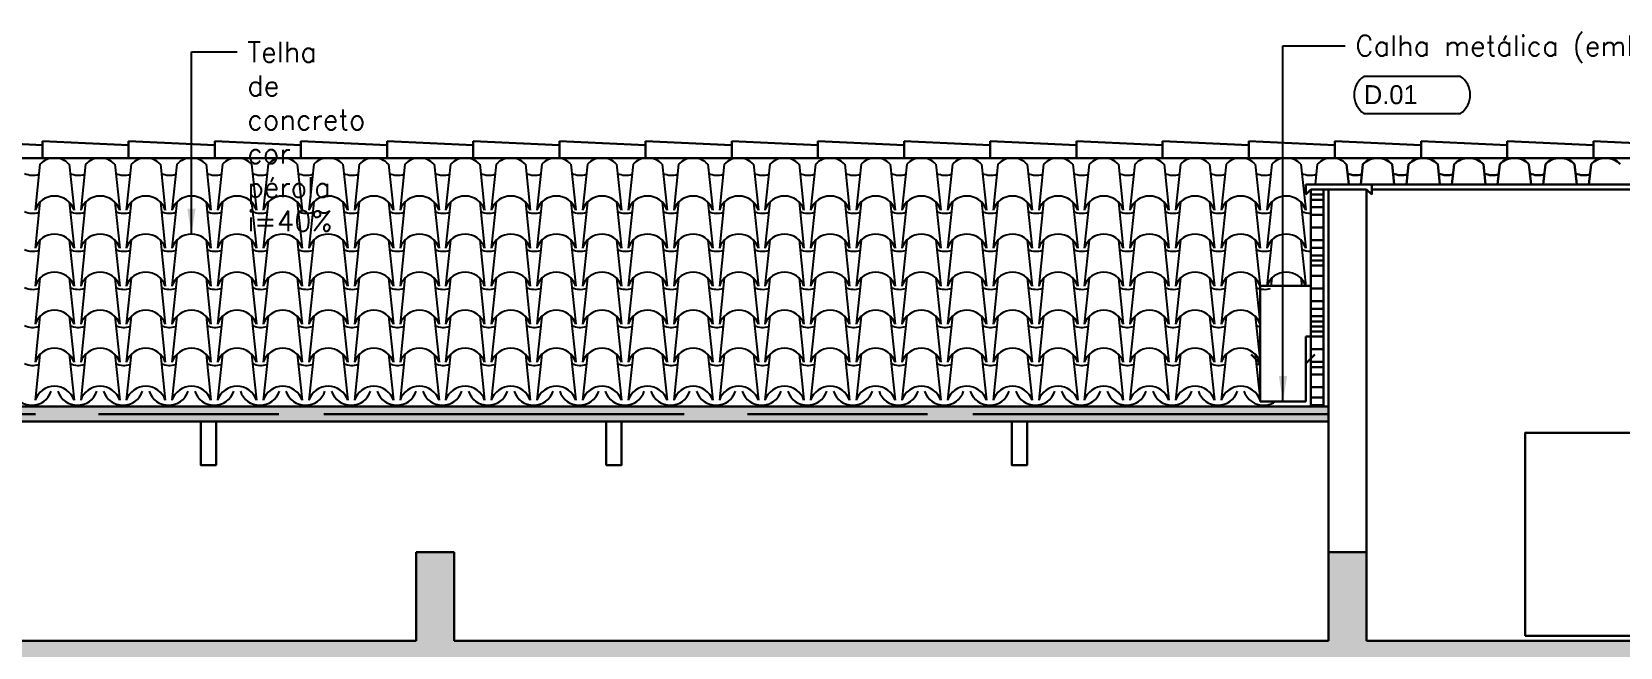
# Model space of a CAD drawing. Header units: millimetres. Extents: x -4228 to 27092, y -6721 to 984.
# Drawn here: x 24036 to 24663, y -933 to -690 of the extents above; entities that cross this region are included whole.
import ezdxf

# ---------------------------------------------------------------- set-up
doc = ezdxf.new("R2010")
doc.units = ezdxf.units.MM
doc.header["$LTSCALE"] = 50
for name, color, linetype in [('borda100', 3, 'Continuous'), ('estruturametalica', 2, 'Continuous'), ('HACHURA', 2, 'Continuous'), ('hatch', 2, 'Continuous'), ('madeiramento', 2, 'Continuous'), ('PAREDES', 6, 'Continuous'), ('PAREDES3', 2, 'Continuous'), ('pedras', 2, 'Continuous'), ('PENA24', 24, 'Continuous'), ('PENA_01', 3, 'Continuous'), ('QLEADER', 7, 'Continuous'), ('telhas', 3, 'Continuous'), ('textocod_100', 7, 'Continuous')]:
    doc.layers.add(name, color=color, linetype=linetype)
doc.styles.add('CODIGO', font='bgothl.ttf')
doc.styles.add('ROMANS', font='romans.shx')
doc.dimstyles.new('LEADER_50', dxfattribs={"dimscale": 0, "dimtxt": 8, "dimasz": 10, "dimexe": 10, "dimexo": 5, "dimgap": 4, "dimtad": 0, "dimdec": 0, "dimzin": 1, "dimdsep": 46, "dimtxsty": 'ROMANS', "dimcen": 10, "dimdle": 10, "dimclrd": 9, "dimclre": 9, "dimclrt": 7, "dimaunit": 1, "dimadec": 0, "dimazin": 0, "dimtm": 1e-09, "dimtfac": 1, "dimtdec": 0, "dimtmove": 2, "dimatfit": 3, "dimfxl": 1, "dimtolj": 1, "dimtzin": 0, "dimarcsym": 0})

msp = doc.modelspace()

# ---------------------------------------------------------------- hatches: boundary and pattern name
at = {"layer": 'HACHURA', "linetype": 'Continuous', "lineweight": 30}
h = msp.add_hatch(dxfattribs=at)
h.set_pattern_fill('AR-CONC', color=256, scale=0.2, style=0)
h.set_pattern_definition([(50, (26561.214, 204.87), (36.43693, -3.18782), [3.81, -41.91]), (355, (26561.214, 204.87), (-7.04857, 38.21133), [3.048, -33.528]), (100.451, (26564.25, 204.603), (29.3885, 35.02334), [3.238, -35.618]), (46.1842, (26561.214, 215.03), (54.2158, -8.40847), [5.715, -62.865]), (96.6356, (26565.73, 214.33), (47.48085, 49.4851), [4.857, -53.427]), (351.184, (26561.214, 215.03), (47.4809, 49.485), [4.572, -50.292]), (21, (26566.294, 212.49), (30.32298, -20.4531), [3.81, -41.91]), (326, (26566.294, 212.49), (12.3604, 36.8376), [3.048, -33.528]), (71.4514, (26568.82, 210.785), (42.6833, 16.38457), [3.238, -35.618]), (37.5, (26561.214, 204.869), (0.61772, 16.911008), [0, -33.1216, 0, -34.036, 0, -33.655]), (7.5, (26561.214, 204.869), (13.36393, 20.036115), [0, -19.4056, 0, -32.3596, 0, -12.827]), (327.5, (26549.886, 204.869), (27.11812, -1.14575), [0, -12.7, 0, -39.624, 0, -52.578]), (317.5, (26544.806, 204.87), (29.62584, 5.0853), [0, -16.51, 0, -26.3144, 0, -37.338])])
h.paths.add_polyline_path([(25342.52, -930.24), (24562.52, -930.24), (24562.52, -895.24), (24547.52, -895.24), (24547.52, -930.24), (24202.52, -930.24), (24202.52, -895.24), (24187.52, -895.24), (24187.52, -930.24), (23842.52, -930.24), (23842.52, -895.24), (23827.52, -895.24), (23827.52, -930.24), (22757.52, -930.24), (22757.52, -925.24), (22742.52, -925.24), (22742.52, -945.24), (22847.52, -945.24), (22847.52, -995.24), (22862.52, -995.24), (22862.52, -945.24), (23402.52, -945.24), (23402.52, -995.24), (23417.52, -995.24), (23417.52, -945.24), (24727.52, -945.24), (24907.52, -945.24), (24907.52, -970.24), (24922.52, -970.24), (24922.52, -945.24), (25027.52, -945.24), (25327.52, -945.24), (25327.52, -966.06), (25327.52, -970.24), (25342.52, -970.24)])
at = {"layer": 'hatch', "linetype": 'Continuous', "lineweight": 30}
h = msp.add_hatch(dxfattribs=at)
h.set_pattern_fill('AR-SAND', color=256, scale=0.3, style=0)
h.set_pattern_definition([(37.5, (28231.535, -1153.837), (-0.48001, 14.682397), [0, -11.5824, 0, -12.954, 0, -12.3825]), (7.5, (28231.535, -1153.837), (13.4857, 21.50475), [0, -6.2484, 0, -10.4394, 0, -4.0005]), (327.5, (28222.162, -1153.837), (23.72977, 0.043116), [0, -3.81, 0, -13.716, 0, -17.907]), (317.5, (28222.162, -1153.837), (22.90669, 6.68788), [0, -1.905, 0, -8.9916, 0, -10.287])])
h.paths.add_polyline_path([(24547.52, -843.7), (24547.52, -837.81), (23302.52, -837.81), (23302.52, -843.7), (23308.52, -843.7)])
h = msp.add_hatch(dxfattribs=at)
h.set_pattern_fill('AR-RROOF', color=3, scale=0.7, style=0)
h.set_pattern_definition([(0, (28231.535, -1153.837), (39.116, 17.78), [266.7, -35.56, 88.9, -17.78]), (0, (28255.182, -1144.947), (-17.78, 23.6474), [53.34, -5.8674, 106.68, -13.335]), (0, (28240.425, -1138.724), (92.456, 11.9126), [142.24, -24.892, 71.12, -17.78])])
h.paths.add_polyline_path([(24547.52, -837.81), (23302.52, -837.81), (23302.52, -843.7), (23308.52, -843.7), (24547.52, -843.7)])

# ---------------------------------------------------------------- linework, layer by layer
at = {"layer": 'borda100', "color": 9, "linetype": 'Continuous'}
msp.add_lwpolyline([(24599.58, -722.21, 0.525115), (24599.58, -707.6), (24561.4, -707.6, 0.525115), (24561.4, -722.21)], format="xyb", close=True, dxfattribs=at)
at = {"layer": 'estruturametalica', "linetype": 'Continuous', "lineweight": 30}
for p, q in [((24520.52, -790.24), (24520.52, -820.81)), ((24520.52, -790.24), (24540.52, -790.24)), ((24538.52, -810.24), (24540.52, -810.24)), ((24538.52, -820.81), (24538.52, -810.24))]:
    msp.add_line(p, q, dxfattribs=at)
at = {"layer": 'estruturametalica', "color": 4, "linetype": 'Continuous', "lineweight": 30}
for p, q in [((24520.52, -820.81), (24516.99, -817.27)), ((24520.52, -820.81), (24520.52, -835.81)), ((24538.52, -820.81), (24542.06, -817.27)), ((24538.52, -820.81), (24538.52, -835.81)), ((24520.52, -835.81), (24538.52, -835.81))]:
    msp.add_line(p, q, dxfattribs=at)
at = {"layer": 'madeiramento', "linetype": 'Continuous', "lineweight": 30}
for p, q in [((23302.52, -837.81), (24547.52, -837.81)), ((23302.52, -843.7), (24547.52, -843.7))]:
    msp.add_line(p, q, dxfattribs=at)
at = {"layer": 'madeiramento', "color": 4, "linetype": 'Continuous', "lineweight": 30}
for points in [[(24102.52, -843.7), (24108.52, -843.7), (24108.52, -860.93), (24102.52, -860.93)], [(24262.52, -843.7), (24268.52, -843.7), (24268.52, -860.93), (24262.52, -860.93)], [(24422.52, -843.7), (24428.52, -843.7), (24428.52, -860.93), (24422.52, -860.93)]]:
    msp.add_lwpolyline(points, close=True, dxfattribs=at)
at = {"layer": 'PAREDES', "linetype": 'Continuous', "lineweight": 30}
for p, q in [((24547.52, -752.24), (24547.52, -930.24)), ((24547.52, -752.24), (24562.52, -752.24)), ((24562.52, -752.24), (24562.52, -930.24)), ((24187.52, -895.24), (24187.52, -930.24)), ((24187.52, -895.24), (24202.52, -895.24)), ((24202.52, -895.24), (24202.52, -930.24)), ((24547.52, -895.24), (24562.52, -895.24)), ((23842.52, -930.24), (24187.52, -930.24)), ((24202.52, -930.24), (24547.52, -930.24)), ((24562.52, -930.24), (25342.52, -930.24))]:
    msp.add_line(p, q, dxfattribs=at)
at = {"layer": 'PAREDES3', "linetype": 'Continuous', "lineweight": 30}
for p, q in [((24538.52, -750.24), (24564.52, -750.24)), ((24538.52, -750.24), (24538.52, -754.24)), ((24564.52, -750.24), (24564.52, -754.24)), ((24538.52, -754.24), (24540.52, -752.24)), ((24540.52, -752.24), (24540.52, -837.81)), ((24545.52, -752.24), (24540.52, -752.24)), ((24540.52, -752.24), (24545.52, -752.24)), ((24540.52, -752.24), (24547.52, -752.24)), ((24545.52, -752.24), (24545.52, -837.81)), ((24564.52, -754.24), (24562.52, -752.24)), ((24564.52, -752.24), (25308.02, -752.24))]:
    msp.add_line(p, q, dxfattribs=at)
at = {"layer": 'PAREDES3', "color": 3, "linetype": 'Continuous', "lineweight": 30}
msp.add_line((24564.52, -750.24), (25308.02, -750.24), dxfattribs=at)
at = {"layer": 'pedras', "color": 55, "linetype": 'Continuous', "lineweight": 30}
for p, q in [((24540.52, -752.24), (24545.52, -752.24)), ((24540.52, -754.24), (24545.52, -754.24)), ((24540.52, -756.24), (24545.52, -756.24)), ((24540.52, -759.24), (24545.52, -759.24)), ((24540.52, -762.24), (24545.52, -762.24)), ((24540.52, -767.24), (24545.52, -767.24)), ((24540.52, -772.24), (24545.52, -772.24)), ((24540.52, -775.24), (24545.52, -775.24)), ((24540.52, -778.24), (24545.52, -778.24)), ((24540.52, -780.24), (24545.52, -780.24)), ((24540.52, -782.24), (24545.52, -782.24)), ((24540.52, -786.24), (24545.52, -786.24)), ((24540.52, -791.24), (24545.52, -791.24)), ((24540.52, -796.24), (24545.52, -796.24)), ((24540.52, -799.24), (24545.52, -799.24)), ((24540.52, -802.24), (24545.52, -802.24)), ((24540.52, -804.24), (24545.52, -804.24)), ((24540.52, -806.24), (24545.52, -806.24)), ((24540.52, -808.24), (24545.52, -808.24)), ((24540.52, -810.24), (24545.52, -810.24)), ((24540.52, -815.24), (24545.52, -815.24)), ((24540.52, -820.24), (24545.52, -820.24)), ((24540.52, -822.24), (24545.52, -822.24)), ((24540.52, -825.24), (24545.52, -825.24)), ((24540.52, -830.24), (24545.52, -830.24)), ((24540.52, -834.24), (24545.52, -834.24)), ((24540.52, -837.24), (24545.52, -837.24))]:
    msp.add_line(p, q, dxfattribs=at)
at = {"layer": 'PENA24', "color": 3}
for p, q in [((24039.06, -742.2), (24037.12, -760.31)), ((24050.58, -742.2), (24052.52, -760.31)), ((24057.06, -742.2), (24055.12, -760.31)), ((24068.58, -742.2), (24070.52, -760.31)), ((24075.06, -742.2), (24073.12, -760.31)), ((24086.58, -742.2), (24088.52, -760.31)), ((24093.06, -742.2), (24091.12, -760.31)), ((24104.58, -742.2), (24106.52, -760.31)), ((24111.06, -742.2), (24109.12, -760.31)), ((24122.58, -742.2), (24124.52, -760.31)), ((24129.06, -742.2), (24127.12, -760.31)), ((24140.58, -742.2), (24142.52, -760.31)), ((24147.06, -742.2), (24145.12, -760.31)), ((24158.58, -742.2), (24160.52, -760.31)), ((24165.06, -742.2), (24163.12, -760.31)), ((24176.58, -742.2), (24178.52, -760.31)), ((24183.06, -742.2), (24181.12, -760.31)), ((24194.58, -742.2), (24196.52, -760.31)), ((24201.06, -742.2), (24199.12, -760.31)), ((24212.58, -742.2), (24214.52, -760.31)), ((24219.06, -742.2), (24217.12, -760.31)), ((24230.58, -742.2), (24232.52, -760.31)), ((24237.06, -742.2), (24235.12, -760.31)), ((24248.58, -742.2), (24250.52, -760.31)), ((24255.06, -742.2), (24253.12, -760.31)), ((24266.58, -742.2), (24268.52, -760.31)), ((24273.06, -742.2), (24271.12, -760.31)), ((24284.58, -742.2), (24286.52, -760.31)), ((24291.06, -742.2), (24289.12, -760.31)), ((24302.58, -742.2), (24304.52, -760.31)), ((24309.06, -742.2), (24307.12, -760.31)), ((24320.58, -742.2), (24322.52, -760.31)), ((24327.06, -742.2), (24325.12, -760.31)), ((24338.58, -742.2), (24340.52, -760.31)), ((24345.06, -742.2), (24343.12, -760.31)), ((24356.58, -742.2), (24358.52, -760.31)), ((24363.06, -742.2), (24361.12, -760.31)), ((24374.58, -742.2), (24376.52, -760.31)), ((24381.06, -742.2), (24379.12, -760.31)), ((24392.58, -742.2), (24394.52, -760.31)), ((24399.06, -742.2), (24397.12, -760.31)), ((24410.58, -742.2), (24412.52, -760.31)), ((24417.06, -742.2), (24415.12, -760.31)), ((24428.58, -742.2), (24430.52, -760.31)), ((24435.06, -742.2), (24433.12, -760.31)), ((24446.58, -742.2), (24448.52, -760.31)), ((24453.06, -742.2), (24451.12, -760.31)), ((24464.58, -742.2), (24466.52, -760.31)), ((24471.06, -742.2), (24469.12, -760.31)), ((24482.58, -742.2), (24484.52, -760.31)), ((24489.06, -742.2), (24487.12, -760.31)), ((24500.58, -742.2), (24502.52, -760.31)), ((24507.06, -742.2), (24505.12, -760.31)), ((24518.58, -742.2), (24520.52, -760.31)), ((24525.06, -742.2), (24523.12, -760.31)), ((24536.58, -742.2), (24538.52, -760.31)), ((24543.06, -742.2), (24542.2, -750.24)), ((24039.06, -757.2), (24037.12, -775.31)), ((24050.58, -757.2), (24052.52, -775.31)), ((24057.06, -757.2), (24055.12, -775.31)), ((24068.58, -757.2), (24070.52, -775.31)), ((24075.06, -757.2), (24073.12, -775.31)), ((24086.58, -757.2), (24088.52, -775.31)), ((24093.06, -757.2), (24091.12, -775.31)), ((24104.58, -757.2), (24106.52, -775.31)), ((24111.06, -757.2), (24109.12, -775.31)), ((24122.58, -757.2), (24124.52, -775.31)), ((24129.06, -757.2), (24127.12, -775.31)), ((24140.58, -757.2), (24142.52, -775.31)), ((24147.06, -757.2), (24145.12, -775.31)), ((24158.58, -757.2), (24160.52, -775.31)), ((24165.06, -757.2), (24163.12, -775.31)), ((24176.58, -757.2), (24178.52, -775.31)), ((24183.06, -757.2), (24181.12, -775.31)), ((24194.58, -757.2), (24196.52, -775.31)), ((24201.06, -757.2), (24199.12, -775.31)), ((24212.58, -757.2), (24214.52, -775.31)), ((24219.06, -757.2), (24217.12, -775.31)), ((24230.58, -757.2), (24232.52, -775.31)), ((24237.06, -757.2), (24235.12, -775.31)), ((24248.58, -757.2), (24250.52, -775.31)), ((24255.06, -757.2), (24253.12, -775.31)), ((24266.58, -757.2), (24268.52, -775.31)), ((24273.06, -757.2), (24271.12, -775.31)), ((24284.58, -757.2), (24286.52, -775.31)), ((24291.06, -757.2), (24289.12, -775.31)), ((24302.58, -757.2), (24304.52, -775.31)), ((24309.06, -757.2), (24307.12, -775.31)), ((24320.58, -757.2), (24322.52, -775.31)), ((24327.06, -757.2), (24325.12, -775.31)), ((24338.58, -757.2), (24340.52, -775.31)), ((24345.06, -757.2), (24343.12, -775.31)), ((24356.58, -757.2), (24358.52, -775.31)), ((24363.06, -757.2), (24361.12, -775.31)), ((24374.58, -757.2), (24376.52, -775.31)), ((24381.06, -757.2), (24379.12, -775.31)), ((24392.58, -757.2), (24394.52, -775.31)), ((24399.06, -757.2), (24397.12, -775.31)), ((24410.58, -757.2), (24412.52, -775.31)), ((24417.06, -757.2), (24415.12, -775.31)), ((24428.58, -757.2), (24430.52, -775.31)), ((24435.06, -757.2), (24433.12, -775.31)), ((24446.58, -757.2), (24448.52, -775.31)), ((24453.06, -757.2), (24451.12, -775.31)), ((24464.58, -757.2), (24466.52, -775.31)), ((24471.06, -757.2), (24469.12, -775.31)), ((24482.58, -757.2), (24484.52, -775.31)), ((24489.06, -757.2), (24487.12, -775.31)), ((24500.58, -757.2), (24502.52, -775.31)), ((24507.06, -757.2), (24505.12, -775.31)), ((24518.58, -757.2), (24520.52, -775.31)), ((24525.06, -757.2), (24523.12, -775.31)), ((24536.58, -757.2), (24538.52, -775.31)), ((24039.06, -772.2), (24037.12, -790.31)), ((24050.58, -772.2), (24052.52, -790.31)), ((24057.06, -772.2), (24055.12, -790.31)), ((24068.58, -772.2), (24070.52, -790.31)), ((24075.06, -772.2), (24073.12, -790.31)), ((24086.58, -772.2), (24088.52, -790.31)), ((24093.06, -772.2), (24091.12, -790.31)), ((24104.58, -772.2), (24106.52, -790.31)), ((24111.06, -772.2), (24109.12, -790.31)), ((24122.58, -772.2), (24124.52, -790.31)), ((24129.06, -772.2), (24127.12, -790.31)), ((24140.58, -772.2), (24142.52, -790.31)), ((24147.06, -772.2), (24145.12, -790.31)), ((24158.58, -772.2), (24160.52, -790.31)), ((24165.06, -772.2), (24163.12, -790.31)), ((24176.58, -772.2), (24178.52, -790.31)), ((24183.06, -772.2), (24181.12, -790.31)), ((24194.58, -772.2), (24196.52, -790.31)), ((24201.06, -772.2), (24199.12, -790.31)), ((24212.58, -772.2), (24214.52, -790.31)), ((24219.06, -772.2), (24217.12, -790.31)), ((24230.58, -772.2), (24232.52, -790.31)), ((24237.06, -772.2), (24235.12, -790.31)), ((24248.58, -772.2), (24250.52, -790.31)), ((24255.06, -772.2), (24253.12, -790.31)), ((24266.58, -772.2), (24268.52, -790.31)), ((24273.06, -772.2), (24271.12, -790.31)), ((24284.58, -772.2), (24286.52, -790.31)), ((24291.06, -772.2), (24289.12, -790.31)), ((24302.58, -772.2), (24304.52, -790.31)), ((24309.06, -772.2), (24307.12, -790.31)), ((24320.58, -772.2), (24322.52, -790.31)), ((24327.06, -772.2), (24325.12, -790.31)), ((24338.58, -772.2), (24340.52, -790.31)), ((24345.06, -772.2), (24343.12, -790.31)), ((24356.58, -772.2), (24358.52, -790.31)), ((24363.06, -772.2), (24361.12, -790.31)), ((24374.58, -772.2), (24376.52, -790.31)), ((24381.06, -772.2), (24379.12, -790.31)), ((24392.58, -772.2), (24394.52, -790.31)), ((24399.06, -772.2), (24397.12, -790.31)), ((24410.58, -772.2), (24412.52, -790.31)), ((24417.06, -772.2), (24415.12, -790.31)), ((24428.58, -772.2), (24430.52, -790.31)), ((24435.06, -772.2), (24433.12, -790.31)), ((24446.58, -772.2), (24448.52, -790.31)), ((24453.06, -772.2), (24451.12, -790.31)), ((24464.58, -772.2), (24466.52, -790.31)), ((24471.06, -772.2), (24469.12, -790.31)), ((24482.58, -772.2), (24484.52, -790.31)), ((24489.06, -772.2), (24487.12, -790.31)), ((24500.58, -772.2), (24502.52, -790.31)), ((24507.06, -772.2), (24505.12, -790.31)), ((24518.58, -772.2), (24520.52, -790.31)), ((24525.06, -772.2), (24523.12, -790.31)), ((24536.58, -772.2), (24538.52, -790.31)), ((24039.06, -787.2), (24037.12, -805.31)), ((24050.58, -787.2), (24052.52, -805.31)), ((24057.06, -787.2), (24055.12, -805.31)), ((24068.58, -787.2), (24070.52, -805.31)), ((24075.06, -787.2), (24073.12, -805.31)), ((24086.58, -787.2), (24088.52, -805.31)), ((24093.06, -787.2), (24091.12, -805.31)), ((24104.58, -787.2), (24106.52, -805.31)), ((24111.06, -787.2), (24109.12, -805.31)), ((24122.58, -787.2), (24124.52, -805.31)), ((24129.06, -787.2), (24127.12, -805.31)), ((24140.58, -787.2), (24142.52, -805.31)), ((24147.06, -787.2), (24145.12, -805.31)), ((24158.58, -787.2), (24160.52, -805.31)), ((24165.06, -787.2), (24163.12, -805.31)), ((24176.58, -787.2), (24178.52, -805.31)), ((24183.06, -787.2), (24181.12, -805.31)), ((24194.58, -787.2), (24196.52, -805.31)), ((24201.06, -787.2), (24199.12, -805.31)), ((24212.58, -787.2), (24214.52, -805.31)), ((24219.06, -787.2), (24217.12, -805.31)), ((24230.58, -787.2), (24232.52, -805.31)), ((24237.06, -787.2), (24235.12, -805.31)), ((24248.58, -787.2), (24250.52, -805.31)), ((24255.06, -787.2), (24253.12, -805.31)), ((24266.58, -787.2), (24268.52, -805.31)), ((24273.06, -787.2), (24271.12, -805.31)), ((24284.58, -787.2), (24286.52, -805.31)), ((24291.06, -787.2), (24289.12, -805.31)), ((24302.58, -787.2), (24304.52, -805.31)), ((24309.06, -787.2), (24307.12, -805.31)), ((24320.58, -787.2), (24322.52, -805.31)), ((24327.06, -787.2), (24325.12, -805.31)), ((24338.58, -787.2), (24340.52, -805.31)), ((24345.06, -787.2), (24343.12, -805.31)), ((24356.58, -787.2), (24358.52, -805.31)), ((24363.06, -787.2), (24361.12, -805.31)), ((24374.58, -787.2), (24376.52, -805.31)), ((24381.06, -787.2), (24379.12, -805.31)), ((24392.58, -787.2), (24394.52, -805.31)), ((24399.06, -787.2), (24397.12, -805.31)), ((24410.58, -787.2), (24412.52, -805.31)), ((24417.06, -787.2), (24415.12, -805.31)), ((24428.58, -787.2), (24430.52, -805.31)), ((24435.06, -787.2), (24433.12, -805.31)), ((24446.58, -787.2), (24448.52, -805.31)), ((24453.06, -787.2), (24451.12, -805.31)), ((24464.58, -787.2), (24466.52, -805.31)), ((24471.06, -787.2), (24469.12, -805.31)), ((24482.58, -787.2), (24484.52, -805.31)), ((24489.06, -787.2), (24487.12, -805.31)), ((24500.58, -787.2), (24502.52, -805.31)), ((24507.06, -787.2), (24505.12, -805.31)), ((24518.58, -787.2), (24520.52, -805.31)), ((24525.06, -787.2), (24524.73, -790.24)), ((24536.58, -787.2), (24536.91, -790.24)), ((24039.06, -802.2), (24037.12, -820.31)), ((24050.58, -802.2), (24052.52, -820.31)), ((24057.06, -802.2), (24055.12, -820.31)), ((24068.58, -802.2), (24070.52, -820.31)), ((24075.06, -802.2), (24073.12, -820.31)), ((24086.58, -802.2), (24088.52, -820.31)), ((24093.06, -802.2), (24091.12, -820.31)), ((24104.58, -802.2), (24106.52, -820.31)), ((24111.06, -802.2), (24109.12, -820.31)), ((24122.58, -802.2), (24124.52, -820.31)), ((24129.06, -802.2), (24127.12, -820.31)), ((24140.58, -802.2), (24142.52, -820.31)), ((24147.06, -802.2), (24145.12, -820.31)), ((24158.58, -802.2), (24160.52, -820.31)), ((24165.06, -802.2), (24163.12, -820.31)), ((24176.58, -802.2), (24178.52, -820.31)), ((24183.06, -802.2), (24181.12, -820.31)), ((24194.58, -802.2), (24196.52, -820.31)), ((24201.06, -802.2), (24199.12, -820.31)), ((24212.58, -802.2), (24214.52, -820.31)), ((24219.06, -802.2), (24217.12, -820.31)), ((24230.58, -802.2), (24232.52, -820.31)), ((24237.06, -802.2), (24235.12, -820.31)), ((24248.58, -802.2), (24250.52, -820.31)), ((24255.06, -802.2), (24253.12, -820.31)), ((24266.58, -802.2), (24268.52, -820.31)), ((24273.06, -802.2), (24271.12, -820.31)), ((24284.58, -802.2), (24286.52, -820.31)), ((24291.06, -802.2), (24289.12, -820.31)), ((24302.58, -802.2), (24304.52, -820.31)), ((24309.06, -802.2), (24307.12, -820.31)), ((24320.58, -802.2), (24322.52, -820.31)), ((24327.06, -802.2), (24325.12, -820.31)), ((24338.58, -802.2), (24340.52, -820.31)), ((24345.06, -802.2), (24343.12, -820.31)), ((24356.58, -802.2), (24358.52, -820.31)), ((24363.06, -802.2), (24361.12, -820.31)), ((24374.58, -802.2), (24376.52, -820.31)), ((24381.06, -802.2), (24379.12, -820.31)), ((24392.58, -802.2), (24394.52, -820.31)), ((24399.06, -802.2), (24397.12, -820.31)), ((24410.58, -802.2), (24412.52, -820.31)), ((24417.06, -802.2), (24415.12, -820.31)), ((24428.58, -802.2), (24430.52, -820.31)), ((24435.06, -802.2), (24433.12, -820.31)), ((24446.58, -802.2), (24448.52, -820.31)), ((24453.06, -802.2), (24451.12, -820.31)), ((24464.58, -802.2), (24466.52, -820.31)), ((24471.06, -802.2), (24469.12, -820.31)), ((24482.58, -802.2), (24484.52, -820.31)), ((24489.06, -802.2), (24487.12, -820.31)), ((24500.58, -802.2), (24502.52, -820.31)), ((24507.06, -802.2), (24505.12, -820.31)), ((24518.58, -802.2), (24520.52, -820.31)), ((24039.06, -817.2), (24037.12, -835.31)), ((24050.58, -817.2), (24052.52, -835.31)), ((24057.06, -817.2), (24055.12, -835.31)), ((24068.58, -817.2), (24070.52, -835.31)), ((24075.06, -817.2), (24073.12, -835.31)), ((24086.58, -817.2), (24088.52, -835.31)), ((24093.06, -817.2), (24091.12, -835.31)), ((24104.58, -817.2), (24106.52, -835.31)), ((24111.06, -817.2), (24109.12, -835.31)), ((24122.58, -817.2), (24124.52, -835.31)), ((24129.06, -817.2), (24127.12, -835.31)), ((24140.58, -817.2), (24142.52, -835.31)), ((24147.06, -817.2), (24145.12, -835.31)), ((24158.58, -817.2), (24160.52, -835.31)), ((24165.06, -817.2), (24163.12, -835.31)), ((24176.58, -817.2), (24178.52, -835.31)), ((24183.06, -817.2), (24181.12, -835.31)), ((24194.58, -817.2), (24196.52, -835.31)), ((24201.06, -817.2), (24199.12, -835.31)), ((24212.58, -817.2), (24214.52, -835.31)), ((24219.06, -817.2), (24217.12, -835.31)), ((24230.58, -817.2), (24232.52, -835.31)), ((24237.06, -817.2), (24235.12, -835.31)), ((24248.58, -817.2), (24250.52, -835.31)), ((24255.06, -817.2), (24253.12, -835.31)), ((24266.58, -817.2), (24268.52, -835.31)), ((24273.06, -817.2), (24271.12, -835.31)), ((24284.58, -817.2), (24286.52, -835.31)), ((24291.06, -817.2), (24289.12, -835.31)), ((24302.58, -817.2), (24304.52, -835.31)), ((24309.06, -817.2), (24307.12, -835.31)), ((24320.58, -817.2), (24322.52, -835.31)), ((24327.06, -817.2), (24325.12, -835.31)), ((24338.58, -817.2), (24340.52, -835.31)), ((24345.06, -817.2), (24343.12, -835.31)), ((24356.58, -817.2), (24358.52, -835.31)), ((24363.06, -817.2), (24361.12, -835.31)), ((24374.58, -817.2), (24376.52, -835.31)), ((24381.06, -817.2), (24379.12, -835.31)), ((24392.58, -817.2), (24394.52, -835.31)), ((24399.06, -817.2), (24397.12, -835.31)), ((24410.58, -817.2), (24412.52, -835.31)), ((24417.06, -817.2), (24415.12, -835.31)), ((24428.58, -817.2), (24430.52, -835.31)), ((24435.06, -817.2), (24433.12, -835.31)), ((24446.58, -817.2), (24448.52, -835.31)), ((24453.06, -817.2), (24451.12, -835.31)), ((24464.58, -817.2), (24466.52, -835.31)), ((24471.06, -817.2), (24469.12, -835.31)), ((24482.58, -817.2), (24484.52, -835.31)), ((24489.06, -817.2), (24487.12, -835.31)), ((24500.58, -817.2), (24502.52, -835.31)), ((24507.06, -817.2), (24505.12, -835.31)), ((24518.58, -817.2), (24520.52, -835.31))]:
    msp.add_line(p, q, dxfattribs=at)
at = {"layer": 'PENA24', "color": 3, "lineweight": 30}
for p, q in [((24554.58, -742.2), (24555.44, -750.24)), ((24561.06, -742.2), (24560.2, -750.24)), ((24572.59, -742.2), (24573.45, -750.24)), ((24579.06, -742.2), (24578.2, -750.24)), ((24590.59, -742.2), (24591.44, -750.24)), ((24597.06, -742.2), (24596.2, -750.24)), ((24608.58, -742.2), (24609.44, -750.24)), ((24615.06, -742.2), (24614.2, -750.24)), ((24626.58, -742.2), (24627.44, -750.24)), ((24633.06, -742.2), (24632.2, -750.24)), ((24644.58, -742.2), (24645.44, -750.24)), ((24651.06, -742.2), (24650.2, -750.24))]:
    msp.add_line(p, q, dxfattribs=at)
at = {"layer": 'PENA24', "color": 3}
for centre, radius, start, end in [((24044.82, -747.95), 8.14, 44.93278, 135.06722), ((24062.82, -747.95), 8.14, 44.93278, 135.06722), ((24080.82, -747.95), 8.14, 44.93278, 135.06722), ((24098.82, -747.95), 8.14, 44.93278, 135.06722), ((24116.82, -747.95), 8.14, 44.93278, 135.06722), ((24134.82, -747.95), 8.14, 44.93278, 135.06722), ((24152.82, -747.95), 8.14, 44.93278, 135.06722), ((24170.82, -747.95), 8.14, 44.93278, 135.06722), ((24188.82, -747.95), 8.14, 44.93278, 135.06722), ((24206.82, -747.95), 8.14, 44.93278, 135.06722), ((24224.82, -747.95), 8.14, 44.93278, 135.06722), ((24242.82, -747.95), 8.14, 44.93278, 135.06722), ((24260.82, -747.95), 8.14, 44.93278, 135.06722), ((24278.82, -747.95), 8.14, 44.93278, 135.06722), ((24296.82, -747.95), 8.14, 44.93278, 135.06722), ((24314.82, -747.95), 8.14, 44.93278, 135.06722), ((24332.82, -747.95), 8.14, 44.93278, 135.06722), ((24350.82, -747.95), 8.14, 44.93278, 135.06722), ((24368.82, -747.95), 8.14, 44.93278, 135.06722), ((24386.82, -747.95), 8.14, 44.93278, 135.06722), ((24404.82, -747.95), 8.14, 44.93278, 135.06722), ((24422.82, -747.95), 8.14, 44.93278, 135.06722), ((24440.82, -747.95), 8.14, 44.93278, 135.06722), ((24458.82, -747.95), 8.14, 44.93278, 135.06722), ((24476.82, -747.95), 8.14, 44.93278, 135.06722), ((24494.82, -747.95), 8.14, 44.93278, 135.06722), ((24512.82, -747.95), 8.14, 44.93278, 135.06722), ((24530.82, -747.95), 8.14, 44.93278, 135.06722), ((24548.82, -747.95), 8.14, 44.93278, 135.06722), ((24036.25, -739.17), 7.44, 243.92338, 288.68863), ((24054.25, -739.17), 7.44, 243.92338, 288.68863), ((24072.25, -739.17), 7.44, 243.92338, 288.68863), ((24090.25, -739.17), 7.44, 243.92338, 288.68863), ((24108.25, -739.17), 7.44, 243.92338, 288.68863), ((24126.25, -739.17), 7.44, 243.92338, 288.68863), ((24144.25, -739.17), 7.44, 243.92338, 288.68863), ((24162.25, -739.17), 7.44, 243.92338, 288.68863), ((24180.25, -739.17), 7.44, 243.92338, 288.68863), ((24198.25, -739.17), 7.44, 243.92338, 288.68863), ((24216.25, -739.17), 7.44, 243.92338, 288.68863), ((24234.25, -739.17), 7.44, 243.92338, 288.68863), ((24252.25, -739.17), 7.44, 243.92338, 288.68863), ((24270.25, -739.17), 7.44, 243.92338, 288.68863), ((24288.25, -739.17), 7.44, 243.92338, 288.68863), ((24306.25, -739.17), 7.44, 243.92338, 288.68863), ((24324.25, -739.17), 7.44, 243.92338, 288.68863), ((24342.25, -739.17), 7.44, 243.92338, 288.68863), ((24360.25, -739.17), 7.44, 243.92338, 288.68863), ((24378.25, -739.17), 7.44, 243.92338, 288.68863), ((24396.25, -739.17), 7.44, 243.92338, 288.68863), ((24414.25, -739.17), 7.44, 243.92338, 288.68863), ((24432.25, -739.17), 7.44, 243.92338, 288.68863), ((24450.25, -739.17), 7.44, 243.92338, 288.68863), ((24468.25, -739.17), 7.44, 243.92338, 288.68863), ((24486.25, -739.17), 7.44, 243.92338, 288.68863), ((24504.25, -739.17), 7.44, 243.92338, 288.68863), ((24522.25, -739.17), 7.44, 243.92338, 288.68863), ((24540.25, -739.17), 7.44, 243.92338, 288.68863), ((24044.82, -762.95), 8.14, 18.92464, 161.07536), ((24062.82, -762.95), 8.14, 18.92464, 161.07536), ((24080.82, -762.95), 8.14, 18.92464, 161.07536), ((24098.82, -762.95), 8.14, 18.92464, 161.07536), ((24116.82, -762.95), 8.14, 18.92464, 161.07536), ((24134.82, -762.95), 8.14, 18.92464, 161.07536), ((24152.82, -762.95), 8.14, 18.92464, 161.07536), ((24170.82, -762.95), 8.14, 18.92464, 161.07536), ((24188.82, -762.95), 8.14, 18.92464, 161.07536), ((24206.82, -762.95), 8.14, 18.92464, 161.07536), ((24224.82, -762.95), 8.14, 18.92464, 161.07536), ((24242.82, -762.95), 8.14, 18.92464, 161.07536), ((24260.82, -762.95), 8.14, 18.92464, 161.07536), ((24278.82, -762.95), 8.14, 18.92464, 161.07536), ((24296.82, -762.95), 8.14, 18.92464, 161.07536), ((24314.82, -762.95), 8.14, 18.92464, 161.07536), ((24332.82, -762.95), 8.14, 18.92464, 161.07536), ((24350.82, -762.95), 8.14, 18.92464, 161.07536), ((24368.82, -762.95), 8.14, 18.92464, 161.07536), ((24386.82, -762.95), 8.14, 18.92464, 161.07536), ((24404.82, -762.95), 8.14, 18.92464, 161.07536), ((24422.82, -762.95), 8.14, 18.92464, 161.07536), ((24440.82, -762.95), 8.14, 18.92464, 161.07536), ((24458.82, -762.95), 8.14, 18.92464, 161.07536), ((24476.82, -762.95), 8.14, 18.92464, 161.07536), ((24494.82, -762.95), 8.14, 18.92464, 161.07536), ((24512.82, -762.95), 8.14, 18.92464, 161.07536), ((24530.82, -762.95), 8.14, 18.92464, 161.07536), ((24036.25, -754.17), 7.44, 243.92338, 288.68863), ((24054.25, -754.17), 7.44, 243.92338, 288.68863), ((24072.25, -754.17), 7.44, 243.92338, 288.68863), ((24090.25, -754.17), 7.44, 243.92338, 288.68863), ((24090.25, -754.17), 7.44, 243.92338, 288.68863), ((24108.25, -754.17), 7.44, 243.92338, 288.68863), ((24108.25, -754.17), 7.44, 243.92338, 288.68863), ((24126.25, -754.17), 7.44, 243.92338, 288.68863), ((24126.25, -754.17), 7.44, 243.92338, 288.68863), ((24144.25, -754.17), 7.44, 243.92338, 288.68863), ((24144.25, -754.17), 7.44, 243.92338, 288.68863), ((24162.25, -754.17), 7.44, 243.92338, 288.68863), ((24162.25, -754.17), 7.44, 243.92338, 288.68863), ((24180.25, -754.17), 7.44, 243.92338, 288.68863), ((24198.25, -754.17), 7.44, 243.92338, 288.68863), ((24216.25, -754.17), 7.44, 243.92338, 288.68863), ((24216.25, -754.17), 7.44, 243.92338, 288.68863), ((24234.25, -754.17), 7.44, 243.92338, 288.68863), ((24234.25, -754.17), 7.44, 243.92338, 288.68863), ((24252.25, -754.17), 7.44, 243.92338, 288.68863), ((24252.25, -754.17), 7.44, 243.92338, 288.68863), ((24270.25, -754.17), 7.44, 243.92338, 288.68863), ((24270.25, -754.17), 7.44, 243.92338, 288.68863), ((24288.25, -754.17), 7.44, 243.92338, 288.68863), ((24288.25, -754.17), 7.44, 243.92338, 288.68863), ((24306.25, -754.17), 7.44, 243.92338, 288.68863), ((24306.25, -754.17), 7.44, 243.92338, 288.68863), ((24324.25, -754.17), 7.44, 243.92338, 288.68863), ((24342.25, -754.17), 7.44, 243.92338, 288.68863), ((24360.25, -754.17), 7.44, 243.92338, 288.68863), ((24378.25, -754.17), 7.44, 243.92338, 288.68863), ((24396.25, -754.17), 7.44, 243.92338, 288.68863), ((24414.25, -754.17), 7.44, 243.92338, 288.68863), ((24432.25, -754.17), 7.44, 243.92338, 288.68863), ((24450.25, -754.17), 7.44, 243.92338, 288.68863), ((24468.25, -754.17), 7.44, 243.92338, 288.68863), ((24486.25, -754.17), 7.44, 243.92338, 288.68863), ((24504.25, -754.17), 7.44, 243.92338, 288.68863), ((24504.25, -754.17), 7.44, 243.92338, 288.68863), ((24522.25, -754.17), 7.44, 243.92338, 288.68863), ((24522.25, -754.17), 7.44, 243.92338, 288.68863), ((24540.25, -754.17), 7.44, 243.92338, 272.12827), ((24540.25, -754.17), 7.44, 243.92338, 272.12827), ((24044.82, -777.95), 8.14, 18.92464, 161.07536), ((24062.82, -777.95), 8.14, 18.92464, 161.07536), ((24080.82, -777.95), 8.14, 18.92464, 161.07536), ((24098.82, -777.95), 8.14, 18.92464, 161.07536), ((24116.82, -777.95), 8.14, 18.92464, 161.07536), ((24134.82, -777.95), 8.14, 18.92464, 161.07536), ((24152.82, -777.95), 8.14, 18.92464, 161.07536), ((24170.82, -777.95), 8.14, 18.92464, 161.07536), ((24188.82, -777.95), 8.14, 18.92464, 161.07536), ((24206.82, -777.95), 8.14, 18.92464, 161.07536), ((24224.82, -777.95), 8.14, 18.92464, 161.07536), ((24242.82, -777.95), 8.14, 18.92464, 161.07536), ((24260.82, -777.95), 8.14, 18.92464, 161.07536), ((24278.82, -777.95), 8.14, 18.92464, 161.07536), ((24296.82, -777.95), 8.14, 18.92464, 161.07536), ((24314.82, -777.95), 8.14, 18.92464, 161.07536), ((24332.82, -777.95), 8.14, 18.92464, 161.07536), ((24350.82, -777.95), 8.14, 18.92464, 161.07536), ((24368.82, -777.95), 8.14, 18.92464, 161.07536), ((24386.82, -777.95), 8.14, 18.92464, 161.07536), ((24404.82, -777.95), 8.14, 18.92464, 161.07536), ((24422.82, -777.95), 8.14, 18.92464, 161.07536), ((24440.82, -777.95), 8.14, 18.92464, 161.07536), ((24458.82, -777.95), 8.14, 18.92464, 161.07536), ((24476.82, -777.95), 8.14, 18.92464, 161.07536), ((24494.82, -777.95), 8.14, 18.92464, 161.07536), ((24512.82, -777.95), 8.14, 18.92464, 161.07536), ((24530.82, -777.95), 8.14, 18.92464, 161.07536), ((24036.25, -769.17), 7.44, 243.92338, 288.68863), ((24054.25, -769.17), 7.44, 243.92338, 288.68863), ((24072.25, -769.17), 7.44, 243.92338, 288.68863), ((24090.25, -769.17), 7.44, 243.92338, 288.68863), ((24090.25, -769.17), 7.44, 243.92338, 288.68863), ((24108.25, -769.17), 7.44, 243.92338, 288.68863), ((24108.25, -769.17), 7.44, 243.92338, 288.68863), ((24126.25, -769.17), 7.44, 243.92338, 288.68863), ((24126.25, -769.17), 7.44, 243.92338, 288.68863), ((24144.25, -769.17), 7.44, 243.92338, 288.68863), ((24144.25, -769.17), 7.44, 243.92338, 288.68863), ((24162.25, -769.17), 7.44, 243.92338, 288.68863), ((24162.25, -769.17), 7.44, 243.92338, 288.68863), ((24180.25, -769.17), 7.44, 243.92338, 288.68863), ((24198.25, -769.17), 7.44, 243.92338, 288.68863), ((24216.25, -769.17), 7.44, 243.92338, 288.68863), ((24216.25, -769.17), 7.44, 243.92338, 288.68863), ((24234.25, -769.17), 7.44, 243.92338, 288.68863), ((24234.25, -769.17), 7.44, 243.92338, 288.68863), ((24252.25, -769.17), 7.44, 243.92338, 288.68863), ((24252.25, -769.17), 7.44, 243.92338, 288.68863), ((24270.25, -769.17), 7.44, 243.92338, 288.68863), ((24270.25, -769.17), 7.44, 243.92338, 288.68863), ((24288.25, -769.17), 7.44, 243.92338, 288.68863), ((24288.25, -769.17), 7.44, 243.92338, 288.68863), ((24306.25, -769.17), 7.44, 243.92338, 288.68863), ((24306.25, -769.17), 7.44, 243.92338, 288.68863), ((24324.25, -769.17), 7.44, 243.92338, 288.68863), ((24342.25, -769.17), 7.44, 243.92338, 288.68863), ((24360.25, -769.17), 7.44, 243.92338, 288.68863), ((24378.25, -769.17), 7.44, 243.92338, 288.68863), ((24396.25, -769.17), 7.44, 243.92338, 288.68863), ((24414.25, -769.17), 7.44, 243.92338, 288.68863), ((24432.25, -769.17), 7.44, 243.92338, 288.68863), ((24450.25, -769.17), 7.44, 243.92338, 288.68863), ((24468.25, -769.17), 7.44, 243.92338, 288.68863), ((24486.25, -769.17), 7.44, 243.92338, 288.68863), ((24504.25, -769.17), 7.44, 243.92338, 288.68863), ((24504.25, -769.17), 7.44, 243.92338, 288.68863), ((24522.25, -769.17), 7.44, 243.92338, 288.68863), ((24522.25, -769.17), 7.44, 243.92338, 288.68863), ((24540.25, -769.17), 7.44, 243.92338, 272.12827), ((24540.25, -769.17), 7.44, 243.92338, 272.12827), ((24044.82, -792.95), 8.14, 18.92464, 161.07536), ((24062.82, -792.95), 8.14, 18.92464, 161.07536), ((24080.82, -792.95), 8.14, 18.92464, 161.07536), ((24098.82, -792.95), 8.14, 18.92464, 161.07536), ((24116.82, -792.95), 8.14, 18.92464, 161.07536), ((24134.82, -792.95), 8.14, 18.92464, 161.07536), ((24152.82, -792.95), 8.14, 18.92464, 161.07536), ((24170.82, -792.95), 8.14, 18.92464, 161.07536), ((24188.82, -792.95), 8.14, 18.92464, 161.07536), ((24206.82, -792.95), 8.14, 18.92464, 161.07536), ((24224.82, -792.95), 8.14, 18.92464, 161.07536), ((24242.82, -792.95), 8.14, 18.92464, 161.07536), ((24260.82, -792.95), 8.14, 18.92464, 161.07536), ((24278.82, -792.95), 8.14, 18.92464, 161.07536), ((24296.82, -792.95), 8.14, 18.92464, 161.07536), ((24314.82, -792.95), 8.14, 18.92464, 161.07536), ((24332.82, -792.95), 8.14, 18.92464, 161.07536), ((24350.82, -792.95), 8.14, 18.92464, 161.07536), ((24368.82, -792.95), 8.14, 18.92464, 161.07536), ((24386.82, -792.95), 8.14, 18.92464, 161.07536), ((24404.82, -792.95), 8.14, 18.92464, 161.07536), ((24422.82, -792.95), 8.14, 18.92464, 161.07536), ((24440.82, -792.95), 8.14, 18.92464, 161.07536), ((24458.82, -792.95), 8.14, 18.92464, 161.07536), ((24476.82, -792.95), 8.14, 18.92464, 161.07536), ((24494.82, -792.95), 8.14, 18.92464, 161.07536), ((24512.82, -792.95), 8.14, 18.92464, 161.07536), ((24530.82, -792.95), 8.14, 18.92464, 161.07536), ((24036.25, -784.17), 7.44, 243.92338, 288.68863), ((24054.25, -784.17), 7.44, 243.92338, 288.68863), ((24072.25, -784.17), 7.44, 243.92338, 288.68863), ((24090.25, -784.17), 7.44, 243.92338, 288.68863), ((24090.25, -784.17), 7.44, 243.92338, 288.68863), ((24108.25, -784.17), 7.44, 243.92338, 288.68863), ((24108.25, -784.17), 7.44, 243.92338, 288.68863), ((24126.25, -784.17), 7.44, 243.92338, 288.68863), ((24126.25, -784.17), 7.44, 243.92338, 288.68863), ((24144.25, -784.17), 7.44, 243.92338, 288.68863), ((24144.25, -784.17), 7.44, 243.92338, 288.68863), ((24162.25, -784.17), 7.44, 243.92338, 288.68863), ((24162.25, -784.17), 7.44, 243.92338, 288.68863), ((24180.25, -784.17), 7.44, 243.92338, 288.68863), ((24198.25, -784.17), 7.44, 243.92338, 288.68863), ((24216.25, -784.17), 7.44, 243.92338, 288.68863), ((24216.25, -784.17), 7.44, 243.92338, 288.68863), ((24234.25, -784.17), 7.44, 243.92338, 288.68863), ((24234.25, -784.17), 7.44, 243.92338, 288.68863), ((24252.25, -784.17), 7.44, 243.92338, 288.68863), ((24252.25, -784.17), 7.44, 243.92338, 288.68863), ((24270.25, -784.17), 7.44, 243.92338, 288.68863), ((24270.25, -784.17), 7.44, 243.92338, 288.68863), ((24288.25, -784.17), 7.44, 243.92338, 288.68863), ((24288.25, -784.17), 7.44, 243.92338, 288.68863), ((24306.25, -784.17), 7.44, 243.92338, 288.68863), ((24306.25, -784.17), 7.44, 243.92338, 288.68863), ((24324.25, -784.17), 7.44, 243.92338, 288.68863), ((24342.25, -784.17), 7.44, 243.92338, 288.68863), ((24360.25, -784.17), 7.44, 243.92338, 288.68863), ((24378.25, -784.17), 7.44, 243.92338, 288.68863), ((24396.25, -784.17), 7.44, 243.92338, 288.68863), ((24414.25, -784.17), 7.44, 243.92338, 288.68863), ((24432.25, -784.17), 7.44, 243.92338, 288.68863), ((24450.25, -784.17), 7.44, 243.92338, 288.68863), ((24468.25, -784.17), 7.44, 243.92338, 288.68863), ((24486.25, -784.17), 7.44, 243.92338, 288.68863), ((24504.25, -784.17), 7.44, 243.92338, 288.68863), ((24504.25, -784.17), 7.44, 243.92338, 288.68863), ((24522.25, -784.17), 7.44, 243.92338, 288.68863), ((24522.25, -784.17), 7.44, 243.92338, 288.68863), ((24044.82, -807.95), 8.14, 18.92464, 161.07536), ((24062.82, -807.95), 8.14, 18.92464, 161.07536), ((24080.82, -807.95), 8.14, 18.92464, 161.07536), ((24098.82, -807.95), 8.14, 18.92464, 161.07536), ((24116.82, -807.95), 8.14, 18.92464, 161.07536), ((24134.82, -807.95), 8.14, 18.92464, 161.07536), ((24152.82, -807.95), 8.14, 18.92464, 161.07536), ((24170.82, -807.95), 8.14, 18.92464, 161.07536), ((24188.82, -807.95), 8.14, 18.92464, 161.07536), ((24206.82, -807.95), 8.14, 18.92464, 161.07536), ((24224.82, -807.95), 8.14, 18.92464, 161.07536), ((24242.82, -807.95), 8.14, 18.92464, 161.07536), ((24260.82, -807.95), 8.14, 18.92464, 161.07536), ((24278.82, -807.95), 8.14, 18.92464, 161.07536), ((24296.82, -807.95), 8.14, 18.92464, 161.07536), ((24314.82, -807.95), 8.14, 18.92464, 161.07536), ((24332.82, -807.95), 8.14, 18.92464, 161.07536), ((24350.82, -807.95), 8.14, 18.92464, 161.07536), ((24368.82, -807.95), 8.14, 18.92464, 161.07536), ((24386.82, -807.95), 8.14, 18.92464, 161.07536), ((24404.82, -807.95), 8.14, 18.92464, 161.07536), ((24422.82, -807.95), 8.14, 18.92464, 161.07536), ((24440.82, -807.95), 8.14, 18.92464, 161.07536), ((24458.82, -807.95), 8.14, 18.92464, 161.07536), ((24476.82, -807.95), 8.14, 18.92464, 161.07536), ((24494.82, -807.95), 8.14, 18.92464, 161.07536), ((24512.82, -807.95), 8.14, 18.92464, 161.07536), ((24036.25, -799.17), 7.44, 243.92338, 288.68863), ((24054.25, -799.17), 7.44, 243.92338, 288.68863), ((24072.25, -799.17), 7.44, 243.92338, 288.68863), ((24090.25, -799.17), 7.44, 243.92338, 288.68863), ((24090.25, -799.17), 7.44, 243.92338, 288.68863), ((24108.25, -799.17), 7.44, 243.92338, 288.68863), ((24108.25, -799.17), 7.44, 243.92338, 288.68863), ((24126.25, -799.17), 7.44, 243.92338, 288.68863), ((24126.25, -799.17), 7.44, 243.92338, 288.68863), ((24144.25, -799.17), 7.44, 243.92338, 288.68863), ((24144.25, -799.17), 7.44, 243.92338, 288.68863), ((24162.25, -799.17), 7.44, 243.92338, 288.68863), ((24162.25, -799.17), 7.44, 243.92338, 288.68863), ((24180.25, -799.17), 7.44, 243.92338, 288.68863), ((24198.25, -799.17), 7.44, 243.92338, 288.68863), ((24216.25, -799.17), 7.44, 243.92338, 288.68863), ((24216.25, -799.17), 7.44, 243.92338, 288.68863), ((24234.25, -799.17), 7.44, 243.92338, 288.68863), ((24234.25, -799.17), 7.44, 243.92338, 288.68863), ((24252.25, -799.17), 7.44, 243.92338, 288.68863), ((24252.25, -799.17), 7.44, 243.92338, 288.68863), ((24270.25, -799.17), 7.44, 243.92338, 288.68863), ((24270.25, -799.17), 7.44, 243.92338, 288.68863), ((24288.25, -799.17), 7.44, 243.92338, 288.68863), ((24288.25, -799.17), 7.44, 243.92338, 288.68863), ((24306.25, -799.17), 7.44, 243.92338, 288.68863), ((24306.25, -799.17), 7.44, 243.92338, 288.68863), ((24324.25, -799.17), 7.44, 243.92338, 288.68863), ((24342.25, -799.17), 7.44, 243.92338, 288.68863), ((24360.25, -799.17), 7.44, 243.92338, 288.68863), ((24378.25, -799.17), 7.44, 243.92338, 288.68863), ((24396.25, -799.17), 7.44, 243.92338, 288.68863), ((24414.25, -799.17), 7.44, 243.92338, 288.68863), ((24432.25, -799.17), 7.44, 243.92338, 288.68863), ((24450.25, -799.17), 7.44, 243.92338, 288.68863), ((24468.25, -799.17), 7.44, 243.92338, 288.68863), ((24486.25, -799.17), 7.44, 243.92338, 288.68863), ((24504.25, -799.17), 7.44, 243.92338, 288.68863), ((24504.25, -799.17), 7.44, 243.92338, 288.68863), ((24522.25, -799.17), 7.44, 243.92338, 256.60398), ((24522.25, -799.17), 7.44, 243.92338, 256.60398), ((24036.25, -814.17), 7.44, 243.92338, 288.68863), ((24044.82, -822.95), 8.14, 18.92464, 161.07536), ((24054.25, -814.17), 7.44, 243.92338, 288.68863), ((24062.82, -822.95), 8.14, 18.92464, 161.07536), ((24072.25, -814.17), 7.44, 243.92338, 288.68863), ((24080.82, -822.95), 8.14, 18.92464, 161.07536), ((24090.25, -814.17), 7.44, 243.92338, 288.68863), ((24090.25, -814.17), 7.44, 243.92338, 288.68863), ((24098.82, -822.95), 8.14, 18.92464, 161.07536), ((24108.25, -814.17), 7.44, 243.92338, 288.68863), ((24108.25, -814.17), 7.44, 243.92338, 288.68863), ((24116.82, -822.95), 8.14, 18.92464, 161.07536), ((24126.25, -814.17), 7.44, 243.92338, 288.68863), ((24126.25, -814.17), 7.44, 243.92338, 288.68863), ((24134.82, -822.95), 8.14, 18.92464, 161.07536), ((24144.25, -814.17), 7.44, 243.92338, 288.68863), ((24144.25, -814.17), 7.44, 243.92338, 288.68863), ((24152.82, -822.95), 8.14, 18.92464, 161.07536), ((24162.25, -814.17), 7.44, 243.92338, 288.68863), ((24162.25, -814.17), 7.44, 243.92338, 288.68863), ((24170.82, -822.95), 8.14, 18.92464, 161.07536), ((24180.25, -814.17), 7.44, 243.92338, 288.68863), ((24188.82, -822.95), 8.14, 18.92464, 161.07536), ((24198.25, -814.17), 7.44, 243.92338, 288.68863), ((24206.82, -822.95), 8.14, 18.92464, 161.07536), ((24216.25, -814.17), 7.44, 243.92338, 288.68863), ((24216.25, -814.17), 7.44, 243.92338, 288.68863), ((24224.82, -822.95), 8.14, 18.92464, 161.07536), ((24234.25, -814.17), 7.44, 243.92338, 288.68863), ((24234.25, -814.17), 7.44, 243.92338, 288.68863), ((24242.82, -822.95), 8.14, 18.92464, 161.07536), ((24252.25, -814.17), 7.44, 243.92338, 288.68863), ((24252.25, -814.17), 7.44, 243.92338, 288.68863), ((24260.82, -822.95), 8.14, 18.92464, 161.07536), ((24270.25, -814.17), 7.44, 243.92338, 288.68863), ((24270.25, -814.17), 7.44, 243.92338, 288.68863), ((24278.82, -822.95), 8.14, 18.92464, 161.07536), ((24288.25, -814.17), 7.44, 243.92338, 288.68863), ((24288.25, -814.17), 7.44, 243.92338, 288.68863), ((24296.82, -822.95), 8.14, 18.92464, 161.07536), ((24306.25, -814.17), 7.44, 243.92338, 288.68863), ((24306.25, -814.17), 7.44, 243.92338, 288.68863), ((24314.82, -822.95), 8.14, 18.92464, 161.07536), ((24324.25, -814.17), 7.44, 243.92338, 288.68863), ((24332.82, -822.95), 8.14, 18.92464, 161.07536), ((24342.25, -814.17), 7.44, 243.92338, 288.68863), ((24350.82, -822.95), 8.14, 18.92464, 161.07536), ((24360.25, -814.17), 7.44, 243.92338, 288.68863), ((24368.82, -822.95), 8.14, 18.92464, 161.07536), ((24378.25, -814.17), 7.44, 243.92338, 288.68863), ((24386.82, -822.95), 8.14, 18.92464, 161.07536), ((24396.25, -814.17), 7.44, 243.92338, 288.68863), ((24404.82, -822.95), 8.14, 18.92464, 161.07536), ((24414.25, -814.17), 7.44, 243.92338, 288.68863), ((24422.82, -822.95), 8.14, 18.92464, 161.07536), ((24432.25, -814.17), 7.44, 243.92338, 288.68863), ((24440.82, -822.95), 8.14, 18.92464, 161.07536), ((24450.25, -814.17), 7.44, 243.92338, 288.68863), ((24458.82, -822.95), 8.14, 18.92464, 161.07536), ((24468.25, -814.17), 7.44, 243.92338, 288.68863), ((24476.82, -822.95), 8.14, 18.92464, 161.07536), ((24486.25, -814.17), 7.44, 243.92338, 288.68863), ((24494.82, -822.95), 8.14, 18.92464, 161.07536), ((24504.25, -814.17), 7.44, 243.92338, 288.68863), ((24504.25, -814.17), 7.44, 243.92338, 288.68863), ((24512.82, -822.95), 8.14, 18.92464, 161.07536), ((24522.25, -814.17), 7.44, 243.92338, 256.60398), ((24522.25, -814.17), 7.44, 243.92338, 256.60398)]:
    msp.add_arc(centre, radius, start, end, dxfattribs=at)
at = {"layer": 'PENA24', "color": 3, "lineweight": 30}
for centre, radius, start, end in [((24566.82, -747.95), 8.14, 44.93278, 135.06722), ((24584.82, -747.95), 8.14, 44.93278, 135.06722), ((24602.82, -747.95), 8.14, 44.93278, 135.06722), ((24620.82, -747.95), 8.14, 44.93278, 135.06722), ((24638.82, -747.95), 8.14, 44.93278, 135.06722), ((24656.82, -747.95), 8.14, 44.93278, 135.06722), ((24558.25, -739.17), 7.44, 243.92338, 288.68863), ((24576.25, -739.17), 7.44, 243.92338, 288.68863), ((24594.25, -739.17), 7.44, 243.92338, 288.68863), ((24612.25, -739.17), 7.44, 243.92338, 288.68863), ((24630.25, -739.17), 7.44, 243.92338, 288.68863), ((24648.25, -739.17), 7.44, 243.92338, 288.68863)]:
    msp.add_arc(centre, radius, start, end, dxfattribs=at)
at = {"layer": 'PENA24', "color": 2}
for centre, start, end in [((24035.82, -829.17), 198.92464, 341.07536), ((24044.82, -837.95), 18.92464, 161.07536), ((24053.82, -829.17), 198.92464, 341.07536), ((24062.82, -837.95), 18.92464, 161.07536), ((24071.82, -829.17), 198.92464, 341.07536), ((24080.82, -837.95), 18.92464, 161.07536), ((24089.82, -829.17), 198.92464, 341.07536), ((24098.82, -837.95), 18.92464, 161.07536), ((24107.82, -829.17), 198.92464, 341.07536), ((24116.82, -837.95), 18.92464, 161.07536), ((24125.82, -829.17), 198.92464, 341.07536), ((24134.82, -837.95), 18.92464, 161.07536), ((24143.82, -829.17), 198.92464, 341.07536), ((24152.82, -837.95), 18.92464, 161.07536), ((24161.82, -829.17), 198.92464, 341.07536), ((24170.82, -837.95), 18.92464, 161.07536), ((24179.82, -829.17), 198.92464, 341.07536), ((24188.82, -837.95), 18.92464, 161.07536), ((24197.82, -829.17), 198.92464, 341.07536), ((24206.82, -837.95), 18.92464, 161.07536), ((24215.82, -829.17), 198.92464, 341.07536), ((24224.82, -837.95), 18.92464, 161.07536), ((24233.82, -829.17), 198.92464, 341.07536), ((24242.82, -837.95), 18.92464, 161.07536), ((24251.82, -829.17), 198.92464, 341.07536), ((24260.82, -837.95), 18.92464, 161.07536), ((24269.82, -829.17), 198.92464, 341.07536), ((24278.82, -837.95), 18.92464, 161.07536), ((24287.82, -829.17), 198.92464, 341.07536), ((24296.82, -837.95), 18.92464, 161.07536), ((24305.82, -829.17), 198.92464, 341.07536), ((24314.82, -837.95), 18.92464, 161.07536), ((24323.82, -829.17), 198.92464, 341.07536), ((24332.82, -837.95), 18.92464, 161.07536), ((24341.82, -829.17), 198.92464, 341.07536), ((24350.82, -837.95), 18.92464, 161.07536), ((24359.82, -829.17), 198.92464, 341.07536), ((24368.82, -837.95), 18.92464, 161.07536), ((24377.82, -829.17), 198.92464, 341.07536), ((24386.82, -837.95), 18.92464, 161.07536), ((24395.82, -829.17), 198.92464, 341.07536), ((24404.82, -837.95), 18.92464, 161.07536), ((24413.82, -829.17), 198.92464, 341.07536), ((24422.82, -837.95), 18.92464, 161.07536), ((24431.82, -829.17), 198.92464, 341.07536), ((24440.82, -837.95), 18.92464, 161.07536), ((24449.82, -829.17), 198.92464, 341.07536), ((24458.82, -837.95), 18.92464, 161.07536), ((24467.82, -829.17), 198.92464, 341.07536), ((24476.82, -837.95), 18.92464, 161.07536), ((24485.82, -829.17), 198.92464, 341.07536), ((24494.82, -837.95), 18.92464, 161.07536), ((24503.82, -829.17), 198.92464, 341.07536), ((24512.82, -837.95), 18.92464, 161.07536), ((24521.82, -829.17), 198.92464, 305.34091)]:
    msp.add_arc(centre, 8.14, start, end, dxfattribs=at)
at = {"layer": 'PENA_01', "color": 7, "linetype": 'Continuous', "lineweight": 30}
msp.add_lwpolyline([(24625.02, -928.24), (24705.02, -928.24), (24705.02, -848.24), (24625.02, -848.24)], close=True, dxfattribs=at)
at = {"layer": 'telhas', "linetype": 'Continuous', "lineweight": 30}
for p, q in [((24040.02, -734.74), (24006.02, -733.12)), ((24040.02, -733.12), (24040.02, -739.81)), ((24040.02, -733.12), (24040.02, -739.81)), ((24074.02, -734.74), (24040.02, -733.12)), ((24074.02, -733.12), (24074.02, -739.81)), ((24074.02, -733.12), (24074.02, -739.81)), ((24108.02, -734.74), (24074.02, -733.12)), ((24108.02, -733.12), (24108.02, -739.81)), ((24108.02, -733.12), (24108.02, -739.81)), ((24142.02, -734.74), (24108.02, -733.12)), ((24142.02, -733.12), (24142.02, -739.81)), ((24142.02, -733.12), (24142.02, -739.81)), ((24176.02, -734.74), (24142.02, -733.12)), ((24176.02, -733.12), (24176.02, -739.81)), ((24176.02, -733.12), (24176.02, -739.81)), ((24210.02, -734.74), (24176.02, -733.12)), ((24210.02, -733.12), (24210.02, -739.81)), ((24210.02, -733.12), (24210.02, -739.81)), ((24244.02, -734.74), (24210.02, -733.12)), ((24244.02, -733.12), (24244.02, -739.81)), ((24244.02, -733.12), (24244.02, -739.81)), ((24278.02, -734.74), (24244.02, -733.12)), ((24278.02, -733.12), (24278.02, -739.81)), ((24278.02, -733.12), (24278.02, -739.81)), ((24312.02, -734.74), (24278.02, -733.12)), ((24312.02, -733.12), (24312.02, -739.81)), ((24312.02, -733.12), (24312.02, -739.81)), ((24346.02, -734.74), (24312.02, -733.12)), ((24346.02, -733.12), (24346.02, -739.81)), ((24346.02, -733.12), (24346.02, -739.81)), ((24380.02, -734.74), (24346.02, -733.12)), ((24380.02, -733.12), (24380.02, -739.81)), ((24380.02, -733.12), (24380.02, -739.81)), ((24414.02, -734.74), (24380.02, -733.12)), ((24414.02, -733.12), (24414.02, -739.81)), ((24414.02, -733.12), (24414.02, -739.81)), ((24448.02, -734.74), (24414.02, -733.12)), ((24448.02, -733.12), (24448.02, -739.81)), ((24448.02, -733.12), (24448.02, -739.81)), ((24482.02, -734.74), (24448.02, -733.12)), ((24482.02, -733.12), (24482.02, -739.81)), ((24482.02, -733.12), (24482.02, -739.81)), ((24516.02, -734.74), (24482.02, -733.12)), ((24516.02, -733.12), (24516.02, -739.81)), ((24516.02, -733.12), (24516.02, -739.81)), ((24550.02, -734.74), (24516.02, -733.12)), ((24550.02, -733.12), (24550.02, -739.81)), ((24550.02, -733.12), (24550.02, -739.81)), ((24584.02, -734.74), (24550.02, -733.12)), ((24584.02, -733.12), (24584.02, -739.81)), ((24584.02, -733.12), (24584.02, -739.81)), ((24618.02, -734.74), (24584.02, -733.12)), ((24618.02, -733.12), (24618.02, -739.81)), ((24618.02, -733.12), (24618.02, -739.81)), ((24652.02, -734.74), (24618.02, -733.12)), ((24652.02, -733.12), (24652.02, -739.81)), ((24652.02, -733.12), (24652.02, -739.81)), ((24686.02, -734.74), (24652.02, -733.12)), ((24938.95, -739.81), (23190.02, -739.81))]:
    msp.add_line(p, q, dxfattribs=at)

# ---------------------------------------------------------------- texts
at = {"layer": 'QLEADER', "color": 7, "linetype": 'Continuous', "lineweight": 30, "insert": (24120.83, -693.97), "char_height": 8, "width": 0.32, "attachment_point": 1, "style": 'ROMANS'}
msp.add_mtext('Telha de concreto\\Pcor pérola i=40%', dxfattribs=at)
at = {"layer": 'QLEADER', "color": 7, "linetype": 'Continuous', "lineweight": 30, "insert": (24558.07, -691.55), "char_height": 8, "attachment_point": 1, "style": 'ROMANS'}
msp.add_mtext('Calha metálica (embutida entre as telhas)', dxfattribs=at)
at = {"layer": 'textocod_100', "style": 'CODIGO'}
msp.add_text('D.01', height=7.5, dxfattribs=at).set_placement((24561.45, -718.57))

# ---------------------------------------------------------------- leaders
at = {"layer": 'QLEADER', "linetype": 'Continuous', "lineweight": 30, "annotation_type": 0, "has_hookline": 1, "hookline_direction": 0}
for points, text_width in [([(24529.52, -835.81), (24529.52, -695.55), (24554.07, -695.55)], 265.52), ([(24098.82, -769.81), (24098.82, -697.97), (24116.83, -697.97)], 110.86)]:
    msp.add_leader(points, dimstyle='LEADER_50', override={"dimscale": 1}, dxfattribs=dict(at, text_width=text_width))

doc.saveas('drawing.dxf')
